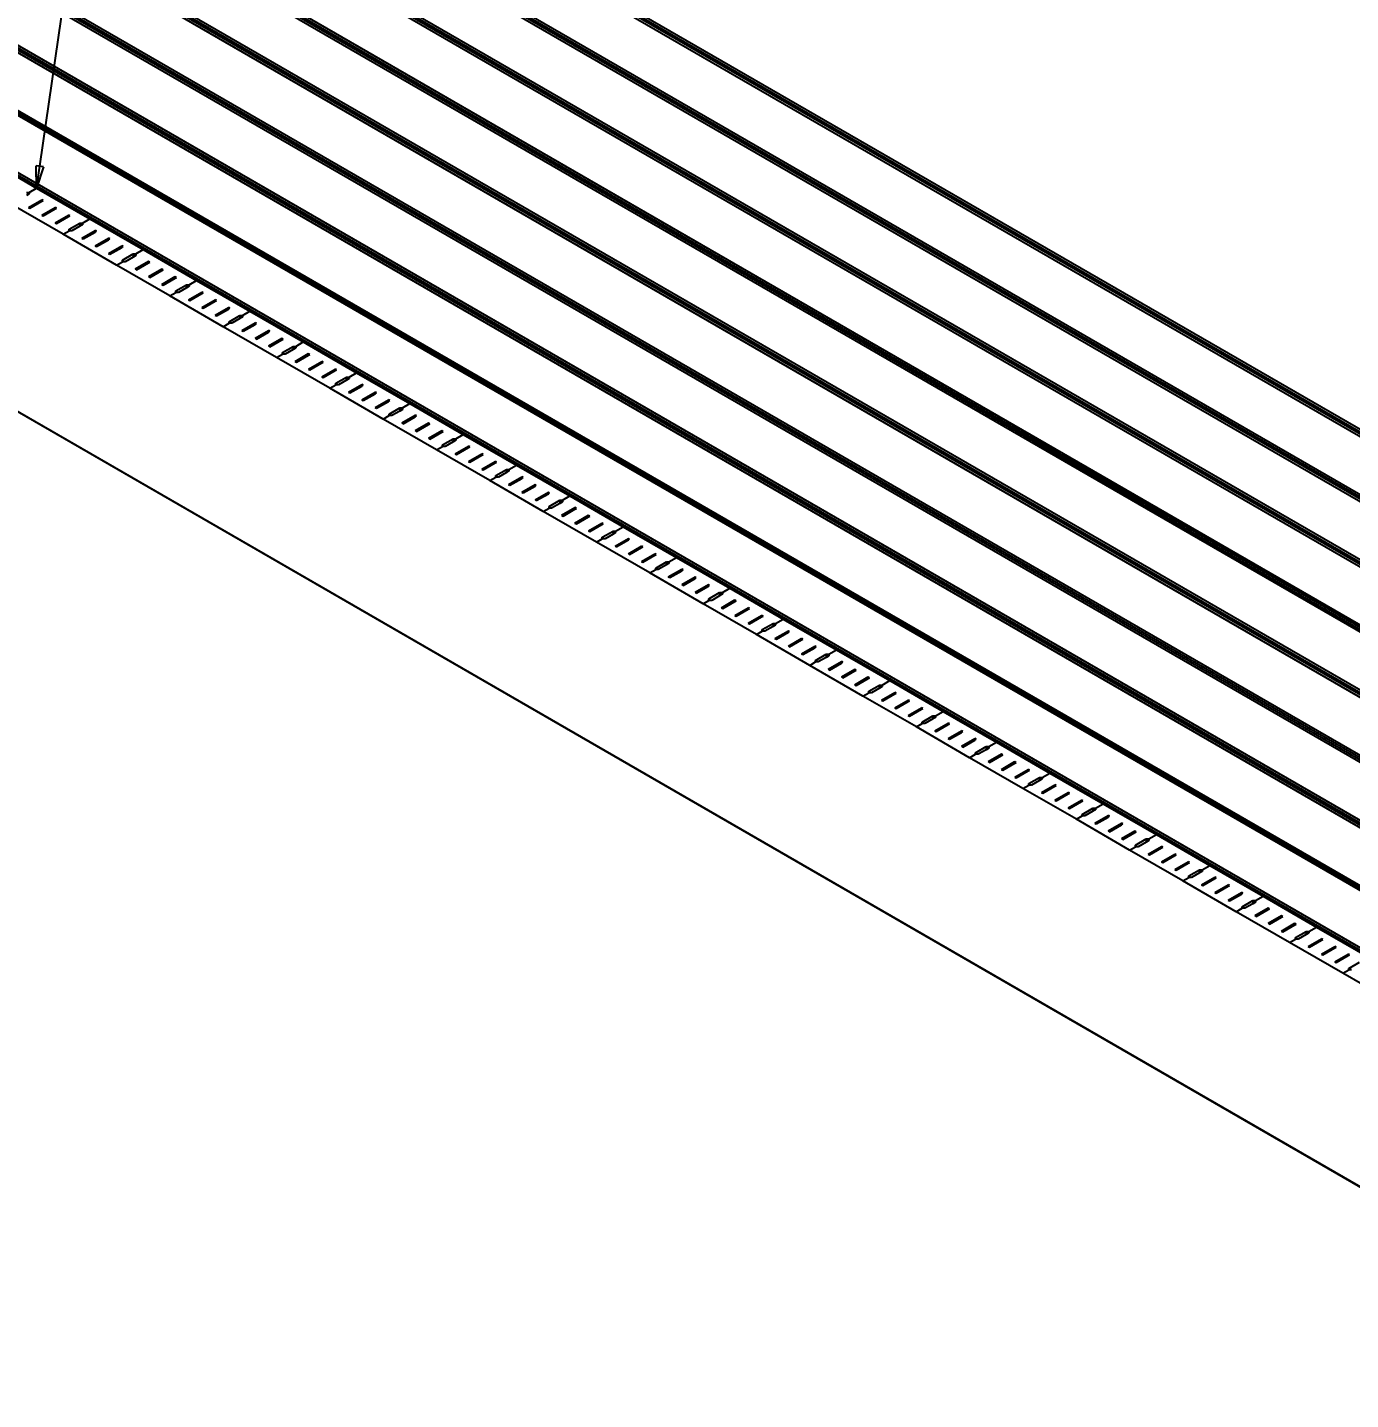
# Model space of a CAD drawing. Header units: centimetres. Extents: x -292707 to 138715, y -53922 to 66277.
# Drawn here: x 93095 to 95200, y -16630 to -14447 of the extents above; entities that cross this region are included whole.
import ezdxf
from ezdxf import colors
from ezdxf.entities.mleader import LeaderData, LeaderLine
from ezdxf.math import Vec2, Vec3

# ---------------------------------------------------------------- set-up
doc = ezdxf.new("R2010")
doc.units = ezdxf.units.CM
doc.layers.add('A-ALINE-7', color=119, linetype='Continuous')
doc.styles.add('Scale 500', font='GOTHICB.TTF', dxfattribs={"height": 175})

# ---------------------------------------------------------------- blocks, each defined once
blk = doc.blocks.new('A$Cbf84a4b9')
at = {"layer": 'A-ALINE-7'}
for p, q in [((15061.2, 4776.7), (9002.3, 8274.8)), ((15064.9, 4778.7), (9005.7, 8277)), ((15067.7, 4780.3), (9008.5, 8278.6)), ((15071.3, 4782.3), (9011.9, 8280.7)), ((14967.6, 4727.1), (8916.9, 8220.4)), ((14971.3, 4729), (8920.3, 8222.6)), ((14975.6, 4729.8), (8921.6, 8225.1)), ((14979.2, 4731.8), (8925, 8227.2)), ((14874, 4677.4), (8831.5, 8166.1)), ((14883.4, 4679.3), (8834.8, 8171.5)), ((14877.7, 4679.4), (8834.9, 8168.2)), ((14887, 4681.3), (8838.2, 8173.6)), ((14780.4, 4627.8), (8746.1, 8111.7)), ((14791.2, 4628.9), (8748, 8117.9)), ((14784, 4629.7), (8749.5, 8113.8)), ((14794.8, 4630.9), (8751.5, 8120)), ((14744.4, 3765.9), (7263.2, 8085.2)), ((14686.8, 4578.1), (8660.7, 8057.3)), ((14698.9, 4578.4), (8661.3, 8064.3)), ((14690.4, 4580.1), (8664.1, 8059.4)), ((14702.6, 4580.4), (8664.7, 8066.4)), ((14610.3, 4530), (8578, 8012.7)), ((14606.7, 4528), (8574.6, 8010.6)), ((14593.1, 4528.5), (8575.3, 8002.9)), ((14596.8, 4530.4), (8578.7, 8005)), ((14514.4, 4477.6), (8488, 7957)), ((14499.5, 4478.8), (8489.9, 7948.5)), ((14518, 4479.6), (8491.4, 7959.1)), ((14503.2, 4480.8), (8493.3, 7950.6)), ((14422, 4427.2), (8401.4, 7903.3)), ((14425.6, 4429.2), (8404.8, 7905.4)), ((14409.6, 4431.1), (8407.9, 7896.2)), ((14413.3, 4433.1), (8411.2, 7898.4)), ((14333.3, 4378.9), (8318.3, 7851.6)), ((14323.3, 4385.4), (8329.1, 7846.1)), ((14323.3, 4382.9), (8329.1, 7843.6)), ((14327, 4387.4), (8332.6, 7848.3)), ((14744.4, 3765.9), (11003.8, 5925.6)), ((11780.6, 5850.6), (11865.5, 5801.6)), ((11849.2, 5794.7), (11853.5, 5794.7)), ((11853.5, 5792.2), (11849.2, 5789.8)), ((11853.5, 5794.7), (11865.5, 5801.6)), ((11853.5, 5794.7), (11853.5, 5792.2)), ((11865.5, 5801.6), (11950.3, 5752.6)), ((11907.6, 5728), (11822.8, 5777)), ((11852.4, 5770.8), (11873.6, 5783)), ((11852.4, 5770.8), (11854.5, 5769.6)), ((11854.5, 5769.6), (11873.6, 5780.6)), ((11875.7, 5781.8), (11873.6, 5783)), ((11873.6, 5783), (11873.6, 5780.6)), ((11873.6, 5780.6), (11875.7, 5781.8)), ((11873.6, 5758.5), (11894.8, 5770.8)), ((11875.7, 5757.3), (11894.8, 5768.3)), ((11897, 5769.6), (11894.8, 5770.8)), ((11894.8, 5770.8), (11894.8, 5768.3)), ((11894.8, 5768.3), (11897, 5769.6)), ((11873.6, 5758.5), (11875.7, 5757.3)), ((11894.8, 5746.3), (11916, 5758.5)), ((11894.8, 5746.3), (11897, 5745.1)), ((11897, 5745.1), (11916, 5756.1)), ((11918.2, 5757.3), (11916, 5758.5)), ((11916, 5758.5), (11916, 5756.1)), ((11916, 5756.1), (11918.2, 5757.3)), ((11917.1, 5735.9), (11934.1, 5745.7)), ((11934.1, 5745.7), (11938.3, 5745.7)), ((11934.1, 5745.7), (11934.1, 5740.8)), ((11938.3, 5743.2), (11934.1, 5740.8)), ((11938.3, 5745.7), (11950.3, 5752.6)), ((11938.3, 5745.7), (11938.3, 5743.2)), ((11950.3, 5752.6), (12035.2, 5703.6)), ((11907.6, 5728), (11917.1, 5733.4)), ((11992.5, 5679), (11907.6, 5728)), ((11917.1, 5733.4), (11917.1, 5735.9)), ((11921.4, 5733.4), (11917.1, 5733.4)), ((11934.1, 5740.8), (11921.4, 5733.4)), ((11937.3, 5721.8), (11958.5, 5734)), ((11937.3, 5721.8), (11939.4, 5720.6)), ((11939.4, 5720.6), (11958.5, 5731.6)), ((11960.6, 5732.8), (11958.5, 5734)), ((11958.5, 5734), (11958.5, 5731.6)), ((11958.5, 5731.6), (11960.6, 5732.8)), ((11958.5, 5709.5), (11979.7, 5721.8)), ((11981.8, 5720.6), (11979.7, 5721.8)), ((11979.7, 5721.8), (11979.7, 5719.3)), ((11979.7, 5719.3), (11981.8, 5720.6)), ((11958.5, 5709.5), (11960.6, 5708.3)), ((11960.6, 5708.3), (11979.7, 5719.3)), ((11979.7, 5697.3), (12000.9, 5709.5)), ((11981.8, 5696.1), (12000.9, 5707.1)), ((12003, 5708.3), (12000.9, 5709.5)), ((12000.9, 5709.5), (12000.9, 5707.1)), ((12000.9, 5707.1), (12003, 5708.3)), ((12023.2, 5696.7), (12035.2, 5703.6)), ((12035.2, 5703.6), (12120, 5654.6)), ((11979.7, 5697.3), (11981.8, 5696.1)), ((11992.5, 5679), (12002, 5684.4)), ((12077.4, 5630), (11992.5, 5679)), ((12002, 5686.9), (12018.9, 5696.7)), ((12002, 5684.4), (12002, 5686.9)), ((12006.2, 5684.4), (12002, 5684.4)), ((12018.9, 5691.8), (12006.2, 5684.4)), ((12018.9, 5696.7), (12023.2, 5696.7)), ((12018.9, 5696.7), (12018.9, 5691.8)), ((12023.2, 5694.2), (12018.9, 5691.8)), ((12022.1, 5672.8), (12043.3, 5685)), ((12023.2, 5696.7), (12023.2, 5694.2)), ((12024.2, 5671.6), (12043.3, 5682.6)), ((12045.4, 5683.8), (12043.3, 5685)), ((12043.3, 5685), (12043.3, 5682.6)), ((12043.3, 5682.6), (12045.4, 5683.8)), ((12022.1, 5672.8), (12024.2, 5671.6)), ((12043.3, 5660.6), (12064.5, 5672.8)), ((12043.3, 5660.6), (12045.4, 5659.3)), ((12045.4, 5659.3), (12064.5, 5670.4)), ((12066.7, 5671.6), (12064.5, 5672.8)), ((12064.5, 5672.8), (12064.5, 5670.4)), ((12064.5, 5670.4), (12066.7, 5671.6)), ((12064.5, 5648.3), (12085.8, 5660.6)), ((12066.7, 5647.1), (12085.8, 5658.1)), ((12087.9, 5659.3), (12085.8, 5660.6)), ((12085.8, 5660.6), (12085.8, 5658.1)), ((12085.8, 5658.1), (12087.9, 5659.3)), ((12108, 5647.7), (12120, 5654.6)), ((12120, 5654.6), (12204.9, 5605.6)), ((12064.5, 5648.3), (12066.7, 5647.1)), ((12077.4, 5630), (12086.8, 5635.4)), ((12086.8, 5637.9), (12103.8, 5647.7)), ((12086.8, 5635.4), (12086.8, 5637.9)), ((12091.1, 5635.4), (12086.8, 5635.4)), ((12103.8, 5642.8), (12091.1, 5635.4)), ((12103.8, 5647.7), (12108, 5647.7)), ((12103.8, 5647.7), (12103.8, 5642.8)), ((12108, 5645.2), (12103.8, 5642.8)), ((12107, 5623.8), (12128.2, 5636.1)), ((12108, 5647.7), (12108, 5645.2)), ((12109.1, 5622.6), (12128.2, 5633.6)), ((12130.3, 5634.8), (12128.2, 5636.1)), ((12128.2, 5636.1), (12128.2, 5633.6)), ((12128.2, 5633.6), (12130.3, 5634.8)), ((12162.2, 5581), (12077.4, 5630)), ((12107, 5623.8), (12109.1, 5622.6)), ((12128.2, 5611.6), (12149.4, 5623.8)), ((12128.2, 5611.6), (12130.3, 5610.3)), ((12130.3, 5610.3), (12149.4, 5621.4)), ((12151.5, 5622.6), (12149.4, 5623.8)), ((12149.4, 5623.8), (12149.4, 5621.4)), ((12149.4, 5621.4), (12151.5, 5622.6)), ((12149.4, 5599.3), (12170.6, 5611.6)), ((12172.7, 5610.3), (12170.6, 5611.6)), ((12170.6, 5611.6), (12170.6, 5609.1)), ((12149.4, 5599.3), (12151.5, 5598.1)), ((12151.5, 5598.1), (12170.6, 5609.1)), ((12170.6, 5609.1), (12172.7, 5610.3)), ((12171.7, 5588.9), (12188.6, 5598.7)), ((12171.7, 5586.5), (12171.7, 5588.9)), ((12188.6, 5593.8), (12175.9, 5586.5)), ((12188.6, 5598.7), (12192.9, 5598.7)), ((12188.6, 5598.7), (12188.6, 5593.8)), ((12192.9, 5596.3), (12188.6, 5593.8)), ((12192.9, 5598.7), (12204.9, 5605.6)), ((12192.9, 5598.7), (12192.9, 5596.3)), ((12204.9, 5605.6), (12289.8, 5556.7)), ((12162.2, 5581), (12171.7, 5586.5)), ((12247.1, 5532), (12162.2, 5581)), ((12175.9, 5586.5), (12171.7, 5586.5)), ((12191.8, 5574.8), (12213, 5587.1)), ((12191.8, 5574.8), (12193.9, 5573.6)), ((12193.9, 5573.6), (12213, 5584.6)), ((12215.2, 5585.8), (12213, 5587.1)), ((12213, 5587.1), (12213, 5584.6)), ((12213, 5584.6), (12215.2, 5585.8)), ((12213, 5562.6), (12234.2, 5574.8)), ((12215.2, 5561.3), (12234.2, 5572.4)), ((12236.4, 5573.6), (12234.2, 5574.8)), ((12234.2, 5574.8), (12234.2, 5572.4)), ((12234.2, 5572.4), (12236.4, 5573.6)), ((12213, 5562.6), (12215.2, 5561.3)), ((12234.2, 5550.3), (12255.5, 5562.6)), ((12234.2, 5550.3), (12236.4, 5549.1)), ((12236.4, 5549.1), (12255.5, 5560.1)), ((12257.6, 5561.3), (12255.5, 5562.6)), ((12255.5, 5562.6), (12255.5, 5560.1)), ((12255.5, 5560.1), (12257.6, 5561.3)), ((12256.5, 5539.9), (12273.5, 5549.7)), ((12273.5, 5549.7), (12277.7, 5549.7)), ((12273.5, 5549.7), (12273.5, 5544.8)), ((12277.7, 5547.3), (12273.5, 5544.8)), ((12277.7, 5549.7), (12289.8, 5556.7)), ((12277.7, 5549.7), (12277.7, 5547.3)), ((12289.8, 5556.7), (12374.6, 5507.7)), ((12247.1, 5532), (12256.5, 5537.5)), ((12331.9, 5483), (12247.1, 5532)), ((12256.5, 5537.5), (12256.5, 5539.9)), ((12260.8, 5537.5), (12256.5, 5537.5)), ((12273.5, 5544.8), (12260.8, 5537.5)), ((12276.7, 5525.8), (12297.9, 5538.1)), ((12276.7, 5525.8), (12278.8, 5524.6)), ((12278.8, 5524.6), (12297.9, 5535.6)), ((12300, 5536.9), (12297.9, 5538.1)), ((12297.9, 5538.1), (12297.9, 5535.6)), ((12297.9, 5535.6), (12300, 5536.9)), ((12297.9, 5513.6), (12319.1, 5525.8)), ((12300, 5512.4), (12319.1, 5523.4)), ((12321.2, 5524.6), (12319.1, 5525.8)), ((12319.1, 5525.8), (12319.1, 5523.4)), ((12319.1, 5523.4), (12321.2, 5524.6)), ((12297.9, 5513.6), (12300, 5512.4)), ((12319.1, 5501.3), (12340.3, 5513.6)), ((12319.1, 5501.3), (12321.2, 5500.1)), ((12321.2, 5500.1), (12340.3, 5511.1)), ((12342.4, 5512.4), (12340.3, 5513.6)), ((12340.3, 5513.6), (12340.3, 5511.1)), ((12340.3, 5511.1), (12342.4, 5512.4)), ((12362.6, 5500.7), (12374.6, 5507.7)), ((12374.6, 5507.7), (12459.5, 5458.7)), ((12331.9, 5483), (12341.4, 5488.5)), ((12416.8, 5434), (12331.9, 5483)), ((12341.4, 5490.9), (12358.3, 5500.7)), ((12341.4, 5488.5), (12341.4, 5490.9)), ((12345.6, 5488.5), (12341.4, 5488.5)), ((12358.3, 5495.8), (12345.6, 5488.5)), ((12358.3, 5500.7), (12362.6, 5500.7)), ((12358.3, 5500.7), (12358.3, 5495.8)), ((12362.6, 5498.3), (12358.3, 5495.8)), ((12361.5, 5476.8), (12382.7, 5489.1)), ((12362.6, 5500.7), (12362.6, 5498.3)), ((12363.6, 5475.6), (12382.7, 5486.6)), ((12384.9, 5487.9), (12382.7, 5489.1)), ((12382.7, 5489.1), (12382.7, 5486.6)), ((12382.7, 5486.6), (12384.9, 5487.9)), ((12361.5, 5476.8), (12363.6, 5475.6)), ((12382.7, 5464.6), (12404, 5476.8)), ((12382.7, 5464.6), (12384.9, 5463.4)), ((12384.9, 5463.4), (12404, 5474.4)), ((12406.1, 5475.6), (12404, 5476.8)), ((12404, 5476.8), (12404, 5474.4)), ((12404, 5474.4), (12406.1, 5475.6)), ((12404, 5452.3), (12425.2, 5464.6)), ((12406.1, 5451.1), (12425.2, 5462.1)), ((12427.3, 5463.4), (12425.2, 5464.6)), ((12425.2, 5464.6), (12425.2, 5462.1)), ((12425.2, 5462.1), (12427.3, 5463.4)), ((12447.4, 5451.7), (12459.5, 5458.7)), ((12459.5, 5458.7), (12544.3, 5409.7)), ((12404, 5452.3), (12406.1, 5451.1)), ((12416.8, 5434), (12426.2, 5439.5)), ((12426.2, 5441.9), (12443.2, 5451.7)), ((12426.2, 5439.5), (12426.2, 5441.9)), ((12430.5, 5439.5), (12426.2, 5439.5)), ((12443.2, 5446.8), (12430.5, 5439.5)), ((12443.2, 5451.7), (12447.4, 5451.7)), ((12443.2, 5451.7), (12443.2, 5446.8)), ((12447.4, 5449.3), (12443.2, 5446.8)), ((12446.4, 5427.9), (12467.6, 5440.1)), ((12447.4, 5451.7), (12447.4, 5449.3)), ((12448.5, 5426.6), (12467.6, 5437.7)), ((12469.7, 5438.9), (12467.6, 5440.1)), ((12467.6, 5440.1), (12467.6, 5437.7)), ((12467.6, 5437.7), (12469.7, 5438.9)), ((12501.6, 5385), (12416.8, 5434)), ((12446.4, 5427.9), (12448.5, 5426.6)), ((12467.6, 5415.6), (12488.8, 5427.9)), ((12467.6, 5415.6), (12469.7, 5414.4)), ((12469.7, 5414.4), (12488.8, 5425.4)), ((12490.9, 5426.6), (12488.8, 5427.9)), ((12488.8, 5427.9), (12488.8, 5425.4)), ((12488.8, 5425.4), (12490.9, 5426.6)), ((12488.8, 5403.4), (12510, 5415.6)), ((12512.1, 5414.4), (12510, 5415.6)), ((12510, 5415.6), (12510, 5413.2)), ((12510, 5413.2), (12512.1, 5414.4)), ((12488.8, 5403.4), (12490.9, 5402.1)), ((12490.9, 5402.1), (12510, 5413.2)), ((12511.1, 5392.9), (12528, 5402.7)), ((12511.1, 5390.5), (12511.1, 5392.9)), ((12528, 5397.8), (12515.3, 5390.5)), ((12528, 5402.7), (12532.3, 5402.7)), ((12528, 5402.7), (12528, 5397.8)), ((12532.3, 5400.3), (12528, 5397.8)), ((12532.3, 5402.7), (12544.3, 5409.7)), ((12532.3, 5402.7), (12532.3, 5400.3)), ((12544.3, 5409.7), (12629.2, 5360.7)), ((12501.6, 5385), (12511.1, 5390.5)), ((12586.5, 5336), (12501.6, 5385)), ((12515.3, 5390.5), (12511.1, 5390.5)), ((12531.2, 5378.9), (12552.4, 5391.1)), ((12531.2, 5378.9), (12533.4, 5377.6)), ((12533.4, 5377.6), (12552.4, 5388.7)), ((12554.6, 5389.9), (12552.4, 5391.1)), ((12552.4, 5391.1), (12552.4, 5388.7)), ((12552.4, 5388.7), (12554.6, 5389.9)), ((12552.4, 5366.6), (12573.7, 5378.9)), ((12554.6, 5365.4), (12573.7, 5376.4)), ((12575.8, 5377.6), (12573.7, 5378.9)), ((12573.7, 5378.9), (12573.7, 5376.4)), ((12573.7, 5376.4), (12575.8, 5377.6)), ((12552.4, 5366.6), (12554.6, 5365.4)), ((12573.7, 5354.4), (12594.9, 5366.6)), ((12573.7, 5354.4), (12575.8, 5353.1)), ((12575.8, 5353.1), (12594.9, 5364.2)), ((12597, 5365.4), (12594.9, 5366.6)), ((12594.9, 5366.6), (12594.9, 5364.2)), ((12594.9, 5364.2), (12597, 5365.4)), ((12595.9, 5344), (12612.9, 5353.8)), ((12612.9, 5348.9), (12600.2, 5341.5)), ((12612.9, 5353.8), (12617.1, 5353.8)), ((12612.9, 5353.8), (12612.9, 5348.9)), ((12617.1, 5351.3), (12612.9, 5348.9)), ((12617.1, 5353.8), (12629.2, 5360.7)), ((12617.1, 5353.8), (12617.1, 5351.3)), ((12629.2, 5360.7), (12714, 5311.7)), ((12586.5, 5336), (12595.9, 5341.5)), ((12671.3, 5287.1), (12586.5, 5336)), ((12595.9, 5341.5), (12595.9, 5344)), ((12600.2, 5341.5), (12595.9, 5341.5)), ((12616.1, 5329.9), (12637.3, 5342.1)), ((12616.1, 5329.9), (12618.2, 5328.6)), ((12618.2, 5328.6), (12637.3, 5339.7)), ((12639.4, 5340.9), (12637.3, 5342.1)), ((12637.3, 5342.1), (12637.3, 5339.7)), ((12637.3, 5339.7), (12639.4, 5340.9)), ((12637.3, 5317.6), (12658.5, 5329.9)), ((12639.4, 5316.4), (12658.5, 5327.4)), ((12660.6, 5328.6), (12658.5, 5329.9)), ((12658.5, 5329.9), (12658.5, 5327.4)), ((12658.5, 5327.4), (12660.6, 5328.6)), ((12637.3, 5317.6), (12639.4, 5316.4)), ((12658.5, 5305.4), (12679.7, 5317.6)), ((12658.5, 5305.4), (12660.6, 5304.2)), ((12660.6, 5304.2), (12679.7, 5315.2)), ((12681.8, 5316.4), (12679.7, 5317.6)), ((12679.7, 5317.6), (12679.7, 5315.2)), ((12679.7, 5315.2), (12681.8, 5316.4)), ((12680.8, 5295), (12697.8, 5304.8)), ((12697.8, 5304.8), (12702, 5304.8)), ((12697.8, 5304.8), (12697.8, 5299.9)), ((12702, 5304.8), (12714, 5311.7)), ((12702, 5304.8), (12702, 5302.3)), ((12714, 5311.7), (12798.9, 5262.7)), ((12671.3, 5287.1), (12680.8, 5292.5)), ((12756.2, 5238.1), (12671.3, 5287.1)), ((12680.8, 5292.5), (12680.8, 5295)), ((12685, 5292.5), (12680.8, 5292.5)), ((12697.8, 5299.9), (12685, 5292.5)), ((12702, 5302.3), (12697.8, 5299.9)), ((12700.9, 5280.9), (12722.1, 5293.1)), ((12703.1, 5279.7), (12722.1, 5290.7)), ((12724.3, 5291.9), (12722.1, 5293.1)), ((12722.1, 5293.1), (12722.1, 5290.7)), ((12722.1, 5290.7), (12724.3, 5291.9)), ((12700.9, 5280.9), (12703.1, 5279.7)), ((12722.1, 5268.6), (12743.4, 5280.9)), ((12722.1, 5268.6), (12724.3, 5267.4)), ((12724.3, 5267.4), (12743.4, 5278.4)), ((12745.5, 5279.7), (12743.4, 5280.9)), ((12743.4, 5280.9), (12743.4, 5278.4)), ((12743.4, 5278.4), (12745.5, 5279.7)), ((12743.4, 5256.4), (12764.6, 5268.6)), ((12745.5, 5255.2), (12764.6, 5266.2)), ((12766.7, 5267.4), (12764.6, 5268.6)), ((12764.6, 5268.6), (12764.6, 5266.2)), ((12764.6, 5266.2), (12766.7, 5267.4)), ((12786.8, 5255.8), (12798.9, 5262.7)), ((12798.9, 5262.7), (12883.7, 5213.7)), ((12743.4, 5256.4), (12745.5, 5255.2)), ((12756.2, 5238.1), (12765.6, 5243.5)), ((12765.6, 5246), (12782.6, 5255.8)), ((12765.6, 5243.5), (12765.6, 5246)), ((12769.9, 5243.5), (12765.6, 5243.5)), ((12782.6, 5250.9), (12769.9, 5243.5)), ((12782.6, 5255.8), (12786.8, 5255.8)), ((12782.6, 5255.8), (12782.6, 5250.9)), ((12786.8, 5253.3), (12782.6, 5250.9)), ((12785.8, 5231.9), (12807, 5244.1)), ((12786.8, 5255.8), (12786.8, 5253.3)), ((12787.9, 5230.7), (12807, 5241.7)), ((12809.1, 5242.9), (12807, 5244.1)), ((12807, 5244.1), (12807, 5241.7)), ((12807, 5241.7), (12809.1, 5242.9)), ((12841, 5189.1), (12756.2, 5238.1)), ((12785.8, 5231.9), (12787.9, 5230.7)), ((12807, 5219.6), (12828.2, 5231.9)), ((12807, 5219.6), (12809.1, 5218.4)), ((12809.1, 5218.4), (12828.2, 5229.4)), ((12830.3, 5230.7), (12828.2, 5231.9)), ((12828.2, 5231.9), (12828.2, 5229.4)), ((12828.2, 5229.4), (12830.3, 5230.7)), ((12828.2, 5207.4), (12849.4, 5219.6)), ((12851.5, 5218.4), (12849.4, 5219.6)), ((12849.4, 5219.6), (12849.4, 5217.2)), ((12849.4, 5217.2), (12851.5, 5218.4)), ((12828.2, 5207.4), (12830.3, 5206.2)), ((12830.3, 5206.2), (12849.4, 5217.2)), ((12850.5, 5197), (12867.5, 5206.8)), ((12850.5, 5194.5), (12850.5, 5197)), ((12867.5, 5201.9), (12854.7, 5194.5)), ((12867.5, 5206.8), (12871.7, 5206.8)), ((12867.5, 5206.8), (12867.5, 5201.9)), ((12871.7, 5204.3), (12867.5, 5201.9)), ((12871.7, 5206.8), (12883.7, 5213.7)), ((12871.7, 5206.8), (12871.7, 5204.3)), ((12883.7, 5213.7), (12968.6, 5164.7)), ((12841, 5189.1), (12850.5, 5194.5)), ((12925.9, 5140.1), (12841, 5189.1)), ((12854.7, 5194.5), (12850.5, 5194.5)), ((12870.6, 5182.9), (12891.9, 5195.2)), ((12870.6, 5182.9), (12872.8, 5181.7)), ((12872.8, 5181.7), (12891.9, 5192.7)), ((12894, 5193.9), (12891.9, 5195.2)), ((12891.9, 5195.2), (12891.9, 5192.7)), ((12891.9, 5192.7), (12894, 5193.9)), ((12891.9, 5170.7), (12913.1, 5182.9)), ((12894, 5169.4), (12913.1, 5180.5)), ((12915.2, 5181.7), (12913.1, 5182.9)), ((12913.1, 5182.9), (12913.1, 5180.5)), ((12913.1, 5180.5), (12915.2, 5181.7)), ((12891.9, 5170.7), (12894, 5169.4)), ((12913.1, 5158.4), (12934.3, 5170.7)), ((12913.1, 5158.4), (12915.2, 5157.2)), ((12915.2, 5157.2), (12934.3, 5168.2)), ((12936.4, 5169.4), (12934.3, 5170.7)), ((12934.3, 5170.7), (12934.3, 5168.2)), ((12934.3, 5168.2), (12936.4, 5169.4)), ((12935.3, 5148), (12952.3, 5157.8)), ((12952.3, 5152.9), (12939.6, 5145.5)), ((12952.3, 5157.8), (12956.6, 5157.8)), ((12952.3, 5157.8), (12952.3, 5152.9)), ((12956.6, 5155.3), (12952.3, 5152.9)), ((12956.6, 5157.8), (12968.6, 5164.7)), ((12956.6, 5157.8), (12956.6, 5155.3)), ((12968.6, 5164.7), (13053.4, 5115.7)), ((12925.9, 5140.1), (12935.3, 5145.5)), ((13010.7, 5091.1), (12925.9, 5140.1)), ((12935.3, 5145.5), (12935.3, 5148)), ((12939.6, 5145.5), (12935.3, 5145.5)), ((12955.5, 5133.9), (12976.7, 5146.2)), ((12955.5, 5133.9), (12957.6, 5132.7)), ((12957.6, 5132.7), (12976.7, 5143.7)), ((12978.8, 5144.9), (12976.7, 5146.2)), ((12976.7, 5146.2), (12976.7, 5143.7)), ((12976.7, 5143.7), (12978.8, 5144.9)), ((12976.7, 5121.7), (12997.9, 5133.9)), ((12978.8, 5120.4), (12997.9, 5131.5)), ((13000, 5132.7), (12997.9, 5133.9)), ((12997.9, 5133.9), (12997.9, 5131.5)), ((12997.9, 5131.5), (13000, 5132.7)), ((12976.7, 5121.7), (12978.8, 5120.4)), ((12997.9, 5109.4), (13019.1, 5121.7)), ((12997.9, 5109.4), (13000, 5108.2)), ((13000, 5108.2), (13019.1, 5119.2)), ((13021.3, 5120.4), (13019.1, 5121.7)), ((13019.1, 5121.7), (13019.1, 5119.2)), ((13019.1, 5119.2), (13021.3, 5120.4)), ((13020.2, 5099), (13037.2, 5108.8)), ((13037.2, 5108.8), (13041.4, 5108.8)), ((13037.2, 5108.8), (13037.2, 5103.9)), ((13041.4, 5108.8), (13053.4, 5115.7)), ((13041.4, 5108.8), (13041.4, 5106.4)), ((13053.4, 5115.7), (13138.3, 5066.8)), ((13010.7, 5091.1), (13020.2, 5096.6)), ((13095.6, 5042.1), (13010.7, 5091.1)), ((13020.2, 5096.6), (13020.2, 5099)), ((13024.4, 5096.6), (13020.2, 5096.6)), ((13037.2, 5103.9), (13024.4, 5096.6)), ((13041.4, 5106.4), (13037.2, 5103.9)), ((13040.3, 5084.9), (13061.6, 5097.2)), ((13042.5, 5083.7), (13061.6, 5094.7)), ((13063.7, 5095.9), (13061.6, 5097.2)), ((13061.6, 5097.2), (13061.6, 5094.7)), ((13061.6, 5094.7), (13063.7, 5095.9)), ((13040.3, 5084.9), (13042.5, 5083.7)), ((13061.6, 5072.7), (13082.8, 5084.9)), ((13061.6, 5072.7), (13063.7, 5071.5)), ((13063.7, 5071.5), (13082.8, 5082.5)), ((13084.9, 5083.7), (13082.8, 5084.9)), ((13082.8, 5084.9), (13082.8, 5082.5)), ((13082.8, 5082.5), (13084.9, 5083.7)), ((13082.8, 5060.4), (13104, 5072.7)), ((13084.9, 5059.2), (13104, 5070.2)), ((13106.1, 5071.5), (13104, 5072.7)), ((13104, 5072.7), (13104, 5070.2)), ((13104, 5070.2), (13106.1, 5071.5)), ((13126.3, 5059.8), (13138.3, 5066.8)), ((13138.3, 5066.8), (13223.1, 5017.8)), ((13082.8, 5060.4), (13084.9, 5059.2)), ((13095.6, 5042.1), (13105, 5047.6)), ((13105, 5050), (13122, 5059.8)), ((13105, 5047.6), (13105, 5050)), ((13109.3, 5047.6), (13105, 5047.6)), ((13122, 5054.9), (13109.3, 5047.6)), ((13122, 5059.8), (13126.3, 5059.8)), ((13122, 5059.8), (13122, 5054.9)), ((13126.3, 5057.4), (13122, 5054.9)), ((13125.2, 5035.9), (13146.4, 5048.2)), ((13126.3, 5059.8), (13126.3, 5057.4)), ((13127.3, 5034.7), (13146.4, 5045.7)), ((13148.5, 5047), (13146.4, 5048.2)), ((13146.4, 5048.2), (13146.4, 5045.7)), ((13146.4, 5045.7), (13148.5, 5047)), ((13180.4, 4993.1), (13095.6, 5042.1)), ((13125.2, 5035.9), (13127.3, 5034.7)), ((13146.4, 5023.7), (13167.6, 5035.9)), ((13146.4, 5023.7), (13148.5, 5022.5)), ((13148.5, 5022.5), (13167.6, 5033.5)), ((13169.7, 5034.7), (13167.6, 5035.9)), ((13167.6, 5035.9), (13167.6, 5033.5)), ((13167.6, 5033.5), (13169.7, 5034.7)), ((13167.6, 5011.4), (13188.8, 5023.7)), ((13169.7, 5010.2), (13188.8, 5021.2)), ((13191, 5022.5), (13188.8, 5023.7)), ((13188.8, 5023.7), (13188.8, 5021.2)), ((13188.8, 5021.2), (13191, 5022.5)), ((13167.6, 5011.4), (13169.7, 5010.2)), ((13189.9, 5001), (13206.9, 5010.8)), ((13189.9, 4998.6), (13189.9, 5001)), ((13206.9, 5005.9), (13194.1, 4998.6)), ((13206.9, 5010.8), (13211.1, 5010.8)), ((13206.9, 5010.8), (13206.9, 5005.9)), ((13211.1, 5008.4), (13206.9, 5005.9)), ((13210.1, 4986.9), (13231.3, 4999.2)), ((13211.1, 5010.8), (13223.1, 5017.8)), ((13211.1, 5010.8), (13211.1, 5008.4)), ((13223.1, 5017.8), (13308, 4968.8)), ((13233.4, 4998), (13231.3, 4999.2)), ((13231.3, 4999.2), (13231.3, 4996.7)), ((13180.4, 4993.1), (13189.9, 4998.6)), ((13265.3, 4944.1), (13180.4, 4993.1)), ((13194.1, 4998.6), (13189.9, 4998.6)), ((13210.1, 4986.9), (13212.2, 4985.7)), ((13212.2, 4985.7), (13231.3, 4996.7)), ((13231.3, 4996.7), (13233.4, 4998)), ((13231.3, 4974.7), (13252.5, 4986.9)), ((13233.4, 4973.5), (13252.5, 4984.5)), ((13254.6, 4985.7), (13252.5, 4986.9)), ((13252.5, 4986.9), (13252.5, 4984.5)), ((13252.5, 4984.5), (13254.6, 4985.7)), ((13231.3, 4974.7), (13233.4, 4973.5)), ((13252.5, 4962.4), (13273.7, 4974.7)), ((13252.5, 4962.4), (13254.6, 4961.2)), ((13254.6, 4961.2), (13273.7, 4972.2)), ((13275.8, 4973.5), (13273.7, 4974.7)), ((13273.7, 4974.7), (13273.7, 4972.2)), ((13273.7, 4972.2), (13275.8, 4973.5)), ((13274.8, 4952), (13291.7, 4961.8)), ((13291.7, 4956.9), (13279, 4949.6)), ((13291.7, 4961.8), (13296, 4961.8)), ((13291.7, 4961.8), (13291.7, 4956.9)), ((13296, 4959.4), (13291.7, 4956.9)), ((13296, 4961.8), (13308, 4968.8)), ((13296, 4961.8), (13296, 4959.4)), ((13308, 4968.8), (13392.8, 4919.8)), ((13265.3, 4944.1), (13274.8, 4949.6)), ((13350.1, 4895.1), (13265.3, 4944.1)), ((13274.8, 4949.6), (13274.8, 4952)), ((13279, 4949.6), (13274.8, 4949.6)), ((13294.9, 4938), (13316.1, 4950.2)), ((13294.9, 4938), (13297, 4936.7)), ((13297, 4936.7), (13316.1, 4947.8)), ((13318.2, 4949), (13316.1, 4950.2)), ((13316.1, 4950.2), (13316.1, 4947.8)), ((13316.1, 4947.8), (13318.2, 4949)), ((13316.1, 4925.7), (13337.3, 4938)), ((13318.2, 4924.5), (13337.3, 4935.5)), ((13339.5, 4936.7), (13337.3, 4938)), ((13337.3, 4938), (13337.3, 4935.5)), ((13337.3, 4935.5), (13339.5, 4936.7)), ((13316.1, 4925.7), (13318.2, 4924.5)), ((13337.3, 4913.5), (13358.5, 4925.7)), ((13337.3, 4913.5), (13339.5, 4912.2)), ((13339.5, 4912.2), (13358.5, 4923.3)), ((13360.7, 4924.5), (13358.5, 4925.7)), ((13358.5, 4925.7), (13358.5, 4923.3)), ((13358.5, 4923.3), (13360.7, 4924.5)), ((13359.6, 4903), (13376.6, 4912.8)), ((13376.6, 4912.8), (13380.8, 4912.8)), ((13376.6, 4912.8), (13376.6, 4907.9)), ((13380.8, 4912.8), (13392.8, 4919.8)), ((13380.8, 4912.8), (13380.8, 4910.4)), ((13392.8, 4919.8), (13477.7, 4870.8)), ((13350.1, 4895.1), (13359.6, 4900.6)), ((13435, 4846.1), (13350.1, 4895.1)), ((13359.6, 4900.6), (13359.6, 4903)), ((13363.8, 4900.6), (13359.6, 4900.6)), ((13376.6, 4907.9), (13363.8, 4900.6)), ((13380.8, 4910.4), (13376.6, 4907.9)), ((13379.8, 4889), (13401, 4901.2)), ((13381.9, 4887.7), (13401, 4898.8)), ((13403.1, 4900), (13401, 4901.2)), ((13401, 4901.2), (13401, 4898.8)), ((13401, 4898.8), (13403.1, 4900)), ((13379.8, 4889), (13381.9, 4887.7)), ((13401, 4876.7), (13422.2, 4889)), ((13401, 4876.7), (13403.1, 4875.5)), ((13403.1, 4875.5), (13422.2, 4886.5)), ((13424.3, 4887.7), (13422.2, 4889)), ((13422.2, 4889), (13422.2, 4886.5)), ((13422.2, 4886.5), (13424.3, 4887.7)), ((13422.2, 4864.5), (13443.4, 4876.7)), ((13424.3, 4863.2), (13443.4, 4874.3)), ((13445.5, 4875.5), (13443.4, 4876.7)), ((13443.4, 4876.7), (13443.4, 4874.3)), ((13443.4, 4874.3), (13445.5, 4875.5)), ((13465.7, 4863.9), (13477.7, 4870.8)), ((13477.7, 4870.8), (13562.5, 4821.8)), ((13422.2, 4864.5), (13424.3, 4863.2)), ((13435, 4846.1), (13444.5, 4851.6)), ((13444.5, 4854.1), (13461.4, 4863.9)), ((13444.5, 4851.6), (13444.5, 4854.1)), ((13448.7, 4851.6), (13444.5, 4851.6)), ((13461.4, 4859), (13448.7, 4851.6)), ((13461.4, 4863.9), (13465.7, 4863.9)), ((13461.4, 4863.9), (13461.4, 4859)), ((13465.7, 4861.4), (13461.4, 4859)), ((13464.6, 4840), (13485.8, 4852.2)), ((13465.7, 4863.9), (13465.7, 4861.4)), ((13466.7, 4838.8), (13485.8, 4849.8)), ((13487.9, 4851), (13485.8, 4852.2)), ((13485.8, 4852.2), (13485.8, 4849.8)), ((13485.8, 4849.8), (13487.9, 4851)), ((13519.9, 4797.2), (13435, 4846.1)), ((13464.6, 4840), (13466.7, 4838.8)), ((13485.8, 4827.7), (13507, 4840)), ((13485.8, 4827.7), (13487.9, 4826.5)), ((13487.9, 4826.5), (13507, 4837.5)), ((13509.2, 4838.8), (13507, 4840)), ((13507, 4840), (13507, 4837.5)), ((13507, 4837.5), (13509.2, 4838.8)), ((13507, 4815.5), (13528.3, 4827.7)), ((13509.2, 4814.3), (13528.3, 4825.3)), ((13530.4, 4826.5), (13528.3, 4827.7)), ((13528.3, 4827.7), (13528.3, 4825.3)), ((13528.3, 4825.3), (13530.4, 4826.5)), ((13507, 4815.5), (13509.2, 4814.3)), ((13529.3, 4805.1), (13546.3, 4814.9)), ((13529.3, 4802.6), (13529.3, 4805.1)), ((13546.3, 4810), (13533.6, 4802.6)), ((13546.3, 4814.9), (13550.5, 4814.9)), ((13546.3, 4814.9), (13546.3, 4810)), ((13550.5, 4812.4), (13546.3, 4810)), ((13549.5, 4791), (13570.7, 4803.2)), ((13550.5, 4814.9), (13562.5, 4821.8)), ((13550.5, 4814.9), (13550.5, 4812.4)), ((13562.5, 4821.8), (13647.4, 4772.8)), ((13572.8, 4802), (13570.7, 4803.2)), ((13570.7, 4803.2), (13570.7, 4800.8)), ((13519.9, 4797.2), (13529.3, 4802.6)), ((13604.7, 4748.2), (13519.9, 4797.2)), ((13533.6, 4802.6), (13529.3, 4802.6)), ((13549.5, 4791), (13551.6, 4789.8)), ((13551.6, 4789.8), (13570.7, 4800.8)), ((13570.7, 4800.8), (13572.8, 4802)), ((13570.7, 4778.7), (13591.9, 4791)), ((13572.8, 4777.5), (13591.9, 4788.5)), ((13594, 4789.8), (13591.9, 4791)), ((13591.9, 4791), (13591.9, 4788.5)), ((13591.9, 4788.5), (13594, 4789.8)), ((13570.7, 4778.7), (13572.8, 4777.5)), ((13591.9, 4766.5), (13613.1, 4778.7)), ((13591.9, 4766.5), (13594, 4765.3)), ((13594, 4765.3), (13613.1, 4776.3)), ((13615.2, 4777.5), (13613.1, 4778.7)), ((13613.1, 4778.7), (13613.1, 4776.3)), ((13613.1, 4776.3), (13615.2, 4777.5)), ((13614.2, 4756.1), (13631.1, 4765.9)), ((13631.1, 4761), (13618.4, 4753.6)), ((13631.1, 4765.9), (13635.4, 4765.9)), ((13631.1, 4765.9), (13631.1, 4761)), ((13635.4, 4763.4), (13631.1, 4761)), ((13635.4, 4765.9), (13647.4, 4772.8)), ((13635.4, 4765.9), (13635.4, 4763.4)), ((13647.4, 4772.8), (13732.3, 4723.8)), ((13604.7, 4748.2), (13614.2, 4753.6)), ((13689.6, 4699.2), (13604.7, 4748.2)), ((13614.2, 4753.6), (13614.2, 4756.1)), ((13618.4, 4753.6), (13614.2, 4753.6)), ((13634.3, 4742), (13655.5, 4754.2)), ((13634.3, 4742), (13636.4, 4740.8)), ((13636.4, 4740.8), (13655.5, 4751.8)), ((13657.7, 4753), (13655.5, 4754.2)), ((13655.5, 4754.2), (13655.5, 4751.8)), ((13655.5, 4751.8), (13657.7, 4753)), ((13655.5, 4729.7), (13676.7, 4742)), ((13657.7, 4728.5), (13676.7, 4739.5)), ((13678.9, 4740.8), (13676.7, 4742)), ((13676.7, 4742), (13676.7, 4739.5)), ((13676.7, 4739.5), (13678.9, 4740.8)), ((13655.5, 4729.7), (13657.7, 4728.5)), ((13676.7, 4717.5), (13698, 4729.7)), ((13676.7, 4717.5), (13678.9, 4716.3)), ((13678.9, 4716.3), (13698, 4727.3)), ((13700.1, 4728.5), (13698, 4729.7)), ((13698, 4729.7), (13698, 4727.3)), ((13698, 4727.3), (13700.1, 4728.5)), ((13699, 4707.1), (13716, 4716.9)), ((13716, 4716.9), (13720.2, 4716.9)), ((13716, 4716.9), (13716, 4712)), ((13720.2, 4716.9), (13732.3, 4723.8)), ((13720.2, 4716.9), (13720.2, 4714.4)), ((13732.3, 4723.8), (13817.1, 4674.8)), ((13689.6, 4699.2), (13699, 4704.6)), ((13774.4, 4650.2), (13689.6, 4699.2)), ((13699, 4704.6), (13699, 4707.1)), ((13703.3, 4704.6), (13699, 4704.6)), ((13716, 4712), (13703.3, 4704.6)), ((13720.2, 4714.4), (13716, 4712)), ((13719.2, 4693), (13740.4, 4705.3)), ((13721.3, 4691.8), (13740.4, 4702.8)), ((13742.5, 4704), (13740.4, 4705.3)), ((13740.4, 4705.3), (13740.4, 4702.8)), ((13740.4, 4702.8), (13742.5, 4704)), ((13719.2, 4693), (13721.3, 4691.8)), ((13740.4, 4680.8), (13761.6, 4693)), ((13740.4, 4680.8), (13742.5, 4679.5)), ((13742.5, 4679.5), (13761.6, 4690.6)), ((13763.7, 4691.8), (13761.6, 4693)), ((13761.6, 4693), (13761.6, 4690.6)), ((13761.6, 4690.6), (13763.7, 4691.8)), ((13761.6, 4668.5), (13782.8, 4680.8)), ((13763.7, 4667.3), (13782.8, 4678.3)), ((13784.9, 4679.5), (13782.8, 4680.8)), ((13782.8, 4680.8), (13782.8, 4678.3)), ((13782.8, 4678.3), (13784.9, 4679.5)), ((13805.1, 4667.9), (13817.1, 4674.8)), ((13817.1, 4674.8), (13902, 4625.8)), ((13761.6, 4668.5), (13763.7, 4667.3)), ((13774.4, 4650.2), (13783.9, 4655.7)), ((13859.3, 4601.2), (13774.4, 4650.2)), ((13783.9, 4658.1), (13800.8, 4667.9)), ((13783.9, 4655.7), (13783.9, 4658.1)), ((13788.1, 4655.7), (13783.9, 4655.7)), ((13800.8, 4663), (13788.1, 4655.7)), ((13800.8, 4667.9), (13805.1, 4667.9)), ((13800.8, 4667.9), (13800.8, 4663)), ((13805.1, 4665.4), (13800.8, 4663)), ((13804, 4644), (13825.2, 4656.3)), ((13805.1, 4667.9), (13805.1, 4665.4)), ((13806.1, 4642.8), (13825.2, 4653.8)), ((13827.4, 4655), (13825.2, 4656.3)), ((13825.2, 4656.3), (13825.2, 4653.8)), ((13825.2, 4653.8), (13827.4, 4655)), ((13804, 4644), (13806.1, 4642.8)), ((13825.2, 4631.8), (13846.4, 4644)), ((13825.2, 4631.8), (13827.4, 4630.5)), ((13827.4, 4630.5), (13846.4, 4641.6)), ((13848.6, 4642.8), (13846.4, 4644)), ((13846.4, 4644), (13846.4, 4641.6)), ((13846.4, 4641.6), (13848.6, 4642.8)), ((13846.4, 4619.5), (13867.7, 4631.8)), ((13848.6, 4618.3), (13867.7, 4629.3)), ((13869.8, 4630.5), (13867.7, 4631.8)), ((13867.7, 4631.8), (13867.7, 4629.3)), ((13867.7, 4629.3), (13869.8, 4630.5)), ((13846.4, 4619.5), (13848.6, 4618.3)), ((13859.3, 4601.2), (13868.7, 4606.7)), ((13868.7, 4609.1), (13885.7, 4618.9)), ((13868.7, 4606.7), (13868.7, 4609.1)), ((13873, 4606.7), (13868.7, 4606.7)), ((13885.7, 4614), (13873, 4606.7)), ((13885.7, 4618.9), (13889.9, 4618.9)), ((13885.7, 4618.9), (13885.7, 4614)), ((13889.9, 4616.5), (13885.7, 4614)), ((13888.9, 4595), (13910.1, 4607.3)), ((13889.9, 4618.9), (13902, 4625.8)), ((13889.9, 4618.9), (13889.9, 4616.5)), ((13902, 4625.8), (13986.8, 4576.9)), ((13912.2, 4606), (13910.1, 4607.3)), ((13910.1, 4607.3), (13910.1, 4604.8)), ((13944.1, 4552.2), (13859.3, 4601.2)), ((13888.9, 4595), (13891, 4593.8)), ((13891, 4593.8), (13910.1, 4604.8)), ((13910.1, 4604.8), (13912.2, 4606)), ((13910.1, 4582.8), (13931.3, 4595)), ((13912.2, 4581.6), (13931.3, 4592.6)), ((13933.4, 4593.8), (13931.3, 4595)), ((13931.3, 4595), (13931.3, 4592.6)), ((13931.3, 4592.6), (13933.4, 4593.8)), ((13910.1, 4582.8), (13912.2, 4581.6)), ((13931.3, 4570.5), (13952.5, 4582.8)), ((13931.3, 4570.5), (13933.4, 4569.3)), ((13933.4, 4569.3), (13952.5, 4580.3)), ((13954.6, 4581.6), (13952.5, 4582.8)), ((13952.5, 4582.8), (13952.5, 4580.3)), ((13952.5, 4580.3), (13954.6, 4581.6)), ((13953.6, 4560.1), (13970.5, 4569.9)), ((13944.1, 4552.2), (13953.6, 4557.7)), ((14029, 4503.2), (13944.1, 4552.2)), ((13953.6, 4557.7), (13953.6, 4560.1)), ((13957.8, 4557.7), (13953.6, 4557.7))]:
    blk.add_line(p, q, dxfattribs=at)
blk = doc.blocks.new('_Closed')
at = {"color": 0, "linetype": 'ByBlock', "lineweight": -2}
for p, q in [((-1, 0.167), (0, 0)), ((-1, 0.167), (-1, -0.167)), ((0, 0), (-1, -0.167)), ((0, 0), (-1, 0))]:
    blk.add_line(p, q, dxfattribs=at)

msp = doc.modelspace()

# ---------------------------------------------------------------- block references
at = {"ltscale": 5}
msp.add_blockref('A$Cbf84a4b9', (81244.2, -20503.6), dxfattribs=at)

# ---------------------------------------------------------------- leaders
ml = msp.add_multileader_mtext('Standard', dxfattribs=at)
ml.set_content('Area Running Tracking\\PRabat Beton K250 lebar 10,16m\\P{\\C256;Wiremesh m6}', color=254, style='Scale 500')
ml.set_leader_properties(color=256, linetype='ByLayer', lineweight=-1)
ml.set_arrow_properties(name='CLOSED')
ml.build(insert=Vec2(0, 0))
ml.multileader.update_dxf_attribs({"dogleg_length": 712.1, "arrow_head_size": 35})
ctx = ml.context
ctx.base_point, ctx.char_height, ctx.arrow_head_size, ctx.landing_gap_size, ctx.plane_origin = Vec3(93155.4, -12027.2), 175, 35, 35, Vec3(92199, -13712.7)
notes = []
notes.append((ctx, [(0, (1, 1, 0), (92443.3, -12027.2), (1, 0), 712.1, [(0, [(92199, -13712.7)], 0, [])])]))
ctx.mtext.insert, ctx.mtext.flow_direction = Vec3(93190.4, -11937.5), 5
ml = msp.add_multileader_mtext('Standard', dxfattribs=at)
ml.set_content('Uditch 50*60*120cm K350', color=254, style='Scale 500')
ml.set_leader_properties(color=256, linetype='ByLayer', lineweight=-1)
ml.set_arrow_properties(name='CLOSED')
ml.build(insert=Vec2(0, 0))
ml.multileader.update_dxf_attribs({"dogleg_length": 712.1, "arrow_head_size": 35})
ctx = ml.context
ctx.base_point, ctx.char_height, ctx.arrow_head_size, ctx.landing_gap_size, ctx.plane_origin = Vec3(94066.1, -13016.6), 175, 35, 35, Vec3(93109.7, -14702)
notes.append((ctx, [(0, (1, 1, 0), (93353.9, -13016.6), (1, 0), 712.1, [(0, [(93109.7, -14702)], 0, [])])]))
ctx.mtext.insert, ctx.mtext.flow_direction = Vec3(94101.1, -12926.9), 5
for ctx, leaders in notes:
    for number, flags, end, landing, length, lines in leaders:
        leader = LeaderData()
        leader.index, (leader.has_last_leader_line, leader.has_dogleg_vector, leader.attachment_direction) = number, flags
        leader.last_leader_point, leader.dogleg_vector, leader.dogleg_length = Vec3(end), Vec3(landing), length
        for number, points, colour, breaks in lines:
            line = LeaderLine()
            line.index, line.vertices, line.color, line.breaks = number, Vec3.list(points), colors.encode_raw_color(colour), breaks
            leader.lines.append(line)
        ctx.leaders.append(leader)

doc.saveas('drawing.dxf')
